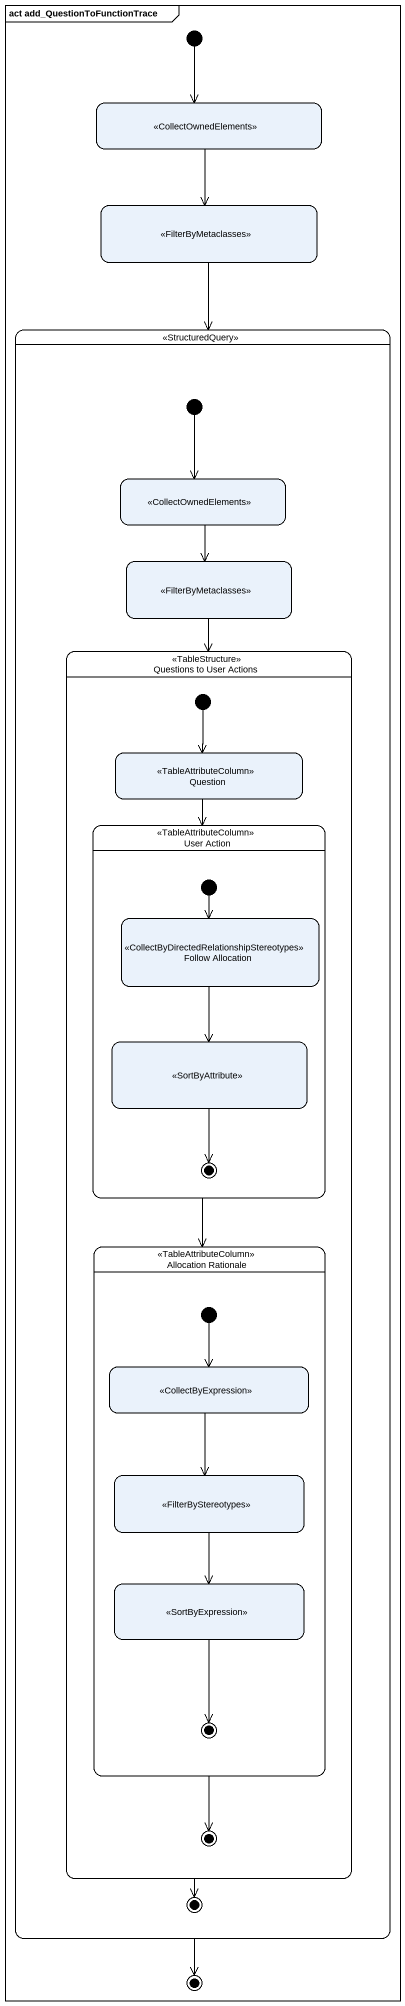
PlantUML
@startuml
mainframe act add_QuestionToFunctionTrace
hide empty description
state " " as state1 <<CollectOwnedElements>>
state " " as state2 <<FilterByMetaclasses>>
state " " as state3 <<StructuredQuery>> {
  state " " as state4 <<CollectOwnedElements>>
  state " " as state5 <<FilterByMetaclasses>>
  state "Questions to User Actions" as Questions_to_User_Actions <<TableStructure>> {
    state Question <<TableAttributeColumn>>
    state "User Action" as User_Action <<TableAttributeColumn>> {
      state "Follow Allocation" as Follow_Allocation <<CollectByDirectedRelationshipStereotypes>>
      state " " as state6 <<SortByAttribute>>
      [*] --> Follow_Allocation
      state6 --> [*]
    }
    state "Allocation Rationale" as Allocation_Rationale <<TableAttributeColumn>> {
      state " " as state7 <<CollectByExpression>>
      state " " as state8 <<FilterByStereotypes>>
      state " " as state9 <<SortByExpression>>
      [*] --> state7
      state9 --> [*]
    }
    [*] --> Question
    Allocation_Rationale --> [*]
  }
  [*] --> state4
  Questions_to_User_Actions --> [*]
}
[*] --> state1
state1 --> state2
state2 --> state3
state4 --> state5
state5 --> Questions_to_User_Actions
Question --> User_Action
User_Action --> Allocation_Rationale
Follow_Allocation --> state6
state7 --> state8
state8 --> state9
state3 --> [*]
@enduml
